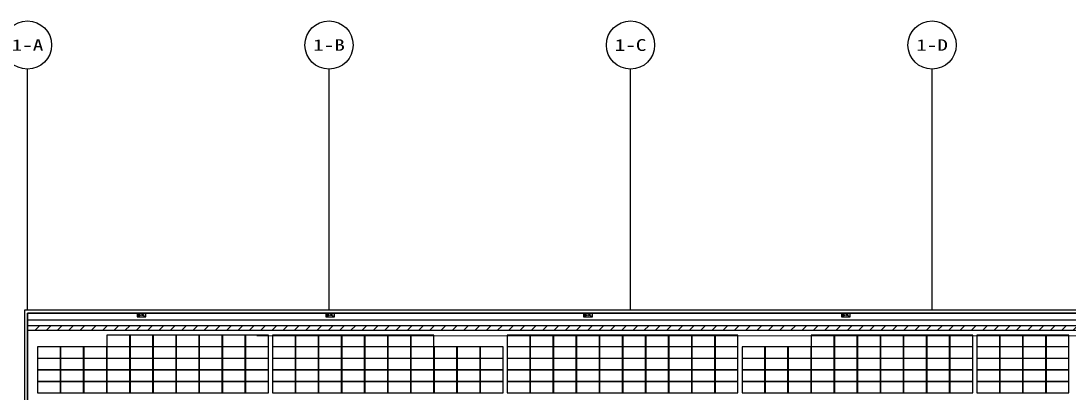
# Model space of a CAD drawing. Header units: metres. Extents: x 1218 to 2690, y 1163 to 1758.
# Drawn here: x 1285 to 1389.2, y 1485.9 to 1522.9 of the extents above; entities that cross this region are included whole.
import ezdxf
from ezdxf.enums import TextEntityAlignment as Align

# ---------------------------------------------------------------- set-up
doc = ezdxf.new("R2010")
doc.units = ezdxf.units.M
for name, color, linetype in [('AXIS', 3, 'Continuous'), ('AXIS_TEXT', 7, 'Continuous'), ('WALL', 9, 'Continuous'), ('单元区域外轮廓', 7, 'ByLayer'), ('屋脊线', 7, 'ByLayer'), ('组串式逆变器225', 2, 'Continuous'), ('组件', 7, 'ByLayer'), ('运维走道板', 1, 'Continuous'), ('逆变器', 7, 'ByLayer')]:
    doc.layers.add(name, color=color, linetype=linetype)
doc.styles.add('COMPLEX', font='COMPLEX')

# ---------------------------------------------------------------- blocks, each defined once
blk = doc.blocks.new('_AXISO')
blk.add_circle((0, 0), 0.5)
at = {"layer": 'AXIS_TEXT', "style": 'COMPLEX', "width": 1.041667}
blk.add_attdef('A', text='', height=0.56, dxfattribs=at).set_placement((-0.25, -0.28), (0.25, -0.28), align=Align.FIT)
blk = doc.blocks.new('DT1')
at = {"layer": 'AXIS', "color": 252, "true_color": 0x939598}
for p, q in [((78160, 2023104), (78160, 2047104)), ((108160, 2023104), (108160, 2047104)), ((138160, 2023104), (138160, 2047104)), ((168160, 2023104), (168160, 2047104))]:
    blk.add_line(p, q, dxfattribs=at)
at = {"layer": 'WALL'}
for p, q in [((1243660, 2023104), (77860, 2023104)), ((77860, 2023104), (77860, 1865104)), ((1243360, 2022804), (78160, 2022804)), ((78160, 2022804), (78160, 1865404))]:
    blk.add_line(p, q, dxfattribs=at)
blk.add_lwpolyline([(198610, 2022104), (78160, 2022104)], dxfattribs=at)
at = {"layer": 'AXIS', "color": 252, "true_color": 0x939598}
ref = blk.add_blockref('_AXISO', (78160, 2049504), dxfattribs=dict(at, xscale=4800, yscale=4800, zscale=4800))
ref.add_attrib('A', '1-A', dxfattribs={"layer": 'AXIS_TEXT', "height": 1126.7}).set_placement((76577, 2048940), (79743, 2048940), align=Align.FIT)
ref = blk.add_blockref('_AXISO', (108160, 2049504), dxfattribs=dict(at, xscale=4800, yscale=4800, zscale=4800))
ref.add_attrib('A', '1-B', dxfattribs={"layer": 'AXIS_TEXT', "height": 1143.9}).set_placement((106580, 2048932), (109740, 2048932), align=Align.FIT)
ref = blk.add_blockref('_AXISO', (138160, 2049504), dxfattribs=dict(at, xscale=4800, yscale=4800, zscale=4800))
ref.add_attrib('A', '1-C', dxfattribs={"layer": 'AXIS_TEXT', "height": 1179.8}).set_placement((136587, 2048914), (139733, 2048914), align=Align.FIT)
ref = blk.add_blockref('_AXISO', (168160, 2049504), dxfattribs=dict(at, xscale=4800, yscale=4800, zscale=4800))
ref.add_attrib('A', '1-D', dxfattribs={"layer": 'AXIS_TEXT', "height": 1143.9}).set_placement((166580, 2048932), (169740, 2048932), align=Align.FIT)
blk = doc.blocks.new('*U582')
at = {"layer": '单元区域外轮廓', "color": 2}
blk.add_polyline3d([(582600, -78700, 12000), (-582600, -78700, 12000), (-582600, 78700, 12000), (582600, 78700, 12000)], close=True, dxfattribs=at)
at = {"flags": 1}
for tag in ['unit_id', 'unit_name', 'parapet_height', 'ground_elevation', 'is_enable_parapet']:
    blk.add_attdef(tag, (0, 0), '', height=2.5, dxfattribs=at)
blk = doc.blocks.new('*U583')
at = {"layer": '屋脊线', "color": 30}
for p, q in [((-582600, 78700, 12000), (-582600, 0, 16000)), ((582600, 78700, 12000), (-582600, 78700, 12000))]:
    blk.add_line(p, q, dxfattribs=at)
at = {"flags": 1}
for tag in ['unit_id', 'unit_name']:
    blk.add_attdef(tag, (0, 0), '', height=2.5, dxfattribs=at)
blk = doc.blocks.new('*U586')
at = {"color": 0}
blk.add_polyline3d([(0, 0, 0), (-228, 0, 0), (-228, -113, 6), (0, -113, 6)], close=True, dxfattribs=at)
at = {"flags": 1}
for tag in ['silicon-material', 'panel-length', 'panel-width', 'panel-height', 'mounting-hole-spacing1', 'mounting-hole-spacing2', 'userid', 'module-material', 'theme', 'name', 'vmpo', 'voco', 'pmax', 'company-name', 'note', 'id', 'impo', 'isco']:
    blk.add_attdef(tag, (0, 0), '', height=2.5, dxfattribs=at)
blk = doc.blocks.new('*U587')
at = {"layer": '组件', "color": 240}
for p in [(-57242, 7651, 1221), (-57012, 7651, 1221), (-56782, 7651, 1221), (-56553, 7651, 1221), (-56323, 7651, 1221), (-56093, 7651, 1221), (-55863, 7651, 1221), (-55595, 7651, 1221), (-55366, 7651, 1221), (-57931, 7535, 1227), (-57702, 7535, 1227), (-57472, 7535, 1227), (-57242, 7535, 1227), (-57012, 7535, 1227), (-56782, 7535, 1227), (-56553, 7535, 1227), (-56323, 7535, 1227), (-56093, 7535, 1227), (-55863, 7535, 1227), (-55595, 7535, 1227), (-57931, 7420, 1233), (-57702, 7420, 1233), (-57472, 7420, 1233), (-57242, 7420, 1233), (-57012, 7420, 1233), (-56782, 7420, 1233), (-56553, 7420, 1233), (-56323, 7420, 1233), (-56093, 7420, 1233), (-55863, 7420, 1233), (-55595, 7420, 1233), (-57931, 7305, 1239), (-57702, 7305, 1239), (-57472, 7305, 1239), (-57242, 7305, 1239), (-57012, 7305, 1239), (-56782, 7305, 1239), (-56553, 7305, 1239), (-56323, 7305, 1239), (-56093, 7305, 1239), (-55863, 7305, 1239), (-55595, 7305, 1239), (-57931, 7190, 1245), (-57702, 7190, 1245), (-57472, 7190, 1245), (-57242, 7190, 1245), (-57012, 7190, 1245), (-56782, 7190, 1245), (-56553, 7190, 1245), (-56323, 7190, 1245), (-56093, 7190, 1245), (-55863, 7190, 1245), (-55595, 7190, 1245)]:
    blk.add_blockref('*U586', p, dxfattribs=at)
at = {"layer": '组件', "color": 60}
for p in [(-55136, 7651, 1221), (-54906, 7651, 1221), (-54676, 7651, 1221), (-54446, 7651, 1221), (-54217, 7651, 1221), (-53259, 7651, 1221), (-53030, 7651, 1221), (-55366, 7535, 1227), (-55136, 7535, 1227), (-54906, 7535, 1227), (-54676, 7535, 1227), (-54446, 7535, 1227), (-54217, 7535, 1227), (-53987, 7535, 1227), (-53757, 7535, 1227), (-53527, 7535, 1227), (-53259, 7535, 1227), (-53030, 7535, 1227), (-55366, 7420, 1233), (-55136, 7420, 1233), (-54906, 7420, 1233), (-54676, 7420, 1233), (-54446, 7420, 1233), (-54217, 7420, 1233), (-53987, 7420, 1233), (-53757, 7420, 1233), (-53527, 7420, 1233), (-53259, 7420, 1233), (-53030, 7420, 1233), (-55366, 7305, 1239), (-55136, 7305, 1239), (-54906, 7305, 1239), (-54676, 7305, 1239), (-54446, 7305, 1239), (-54217, 7305, 1239), (-53987, 7305, 1239), (-53757, 7305, 1239), (-53527, 7305, 1239), (-53259, 7305, 1239), (-53030, 7305, 1239), (-55366, 7190, 1245), (-55136, 7190, 1245), (-54906, 7190, 1245), (-54676, 7190, 1245), (-54446, 7190, 1245), (-54217, 7190, 1245), (-53987, 7190, 1245), (-53757, 7190, 1245), (-53527, 7190, 1245), (-53259, 7190, 1245), (-53030, 7190, 1245)]:
    blk.add_blockref('*U586', p, dxfattribs=at)
at = {"layer": '组件', "color": 110}
for p in [(-52800, 7651, 1221), (-52570, 7651, 1221), (-52340, 7651, 1221), (-52110, 7651, 1221), (-51881, 7651, 1221), (-51651, 7651, 1221), (-51421, 7651, 1221), (-51191, 7651, 1221), (-50234, 7651, 1221), (-52800, 7535, 1227), (-52570, 7535, 1227), (-52340, 7535, 1227), (-52110, 7535, 1227), (-51881, 7535, 1227), (-51651, 7535, 1227), (-51421, 7535, 1227), (-51191, 7535, 1227), (-50923, 7535, 1227), (-50694, 7535, 1227), (-50464, 7535, 1227), (-50234, 7535, 1227), (-52800, 7420, 1233), (-52570, 7420, 1233), (-52340, 7420, 1233), (-52110, 7420, 1233), (-51881, 7420, 1233), (-51651, 7420, 1233), (-51421, 7420, 1233), (-51191, 7420, 1233), (-50923, 7420, 1233), (-50694, 7420, 1233), (-50464, 7420, 1233), (-50234, 7420, 1233), (-52800, 7305, 1239), (-52570, 7305, 1239), (-52340, 7305, 1239), (-52110, 7305, 1239), (-51881, 7305, 1239), (-51651, 7305, 1239), (-51421, 7305, 1239), (-51191, 7305, 1239), (-50923, 7305, 1239), (-50694, 7305, 1239), (-50464, 7305, 1239), (-52800, 7190, 1245), (-52570, 7190, 1245), (-52340, 7190, 1245), (-52110, 7190, 1245), (-51881, 7190, 1245), (-51651, 7190, 1245), (-51421, 7190, 1245), (-51191, 7190, 1245), (-50923, 7190, 1245), (-50694, 7190, 1245), (-50464, 7190, 1245)]:
    blk.add_blockref('*U586', p, dxfattribs=at)
at = {"layer": '组件', "color": 6}
for p in [(-50004, 7651, 1221), (-49774, 7651, 1221), (-49545, 7651, 1221), (-49315, 7651, 1221), (-49085, 7651, 1221), (-48855, 7651, 1221), (-48587, 7651, 1221), (-48358, 7651, 1221), (-48128, 7651, 1221), (-47898, 7651, 1221), (-50004, 7535, 1227), (-49774, 7535, 1227), (-49545, 7535, 1227), (-49315, 7535, 1227), (-49085, 7535, 1227), (-48855, 7535, 1227), (-48587, 7535, 1227), (-48358, 7535, 1227), (-48128, 7535, 1227), (-47898, 7535, 1227), (-50004, 7420, 1233), (-49774, 7420, 1233), (-49545, 7420, 1233), (-49315, 7420, 1233), (-49085, 7420, 1233), (-48855, 7420, 1233), (-48587, 7420, 1233), (-48358, 7420, 1233), (-48128, 7420, 1233), (-47898, 7420, 1233), (-50234, 7305, 1239), (-50004, 7305, 1239), (-49774, 7305, 1239), (-49545, 7305, 1239), (-49315, 7305, 1239), (-49085, 7305, 1239), (-48855, 7305, 1239), (-48587, 7305, 1239), (-48358, 7305, 1239), (-48128, 7305, 1239), (-47898, 7305, 1239), (-50234, 7190, 1245), (-50004, 7190, 1245), (-49774, 7190, 1245), (-49545, 7190, 1245), (-49315, 7190, 1245), (-49085, 7190, 1245), (-48855, 7190, 1245), (-48587, 7190, 1245), (-48358, 7190, 1245), (-48128, 7190, 1245), (-47898, 7190, 1245)]:
    blk.add_blockref('*U586', p, dxfattribs=at)
at = {"flags": 1}
for tag in ['tilt', 'azimuth', 'mode', 'align', 'array-mode', 'panel-x', 'panel-y', 'offset-x', 'offset-y', 'panel-per-row', 'bracket-type', 'bracket-value', 'row-per-array']:
    blk.add_attdef(tag, (0, 0), '', height=2.5, dxfattribs=at)
blk = doc.blocks.new('*U588', base_point=(44, 18))
at = {"color": 0}
for p, q in [((0, 0), (87, 36)), ((57, 18), (82, 18)), ((57, 10), (82, 10))]:
    blk.add_line(p, q, dxfattribs=at)
blk.add_lwpolyline([(0, 0), (87, 0), (87, 36), (0, 36)], close=True, dxfattribs=at)
blk.add_lwpolyline([(5, 27, -0.6815), (16, 30), (26, 24, 0.6815), (37, 27)], format="xyb", dxfattribs=at)
blk = doc.blocks.new('*U590', base_point=(44, 18))
at = {"color": 0}
for p, q in [((0, 0), (87, 36)), ((57, 18), (82, 18)), ((57, 10), (82, 10))]:
    blk.add_line(p, q, dxfattribs=at)
blk.add_lwpolyline([(0, 0), (87, 0), (87, 36), (0, 36)], close=True, dxfattribs=at)
blk.add_lwpolyline([(5, 27, -0.6815), (16, 30), (26, 24, 0.6815), (37, 27)], format="xyb", dxfattribs=at)
blk = doc.blocks.new('*U592', base_point=(44, 18))
at = {"color": 0}
for p, q in [((0, 0), (87, 36)), ((57, 18), (82, 18)), ((57, 10), (82, 10))]:
    blk.add_line(p, q, dxfattribs=at)
blk.add_lwpolyline([(0, 0), (87, 0), (87, 36), (0, 36)], close=True, dxfattribs=at)
blk.add_lwpolyline([(5, 27, -0.6815), (16, 30), (26, 24, 0.6815), (37, 27)], format="xyb", dxfattribs=at)
blk = doc.blocks.new('*U594', base_point=(44, 18))
at = {"color": 0}
for p, q in [((0, 0), (87, 36)), ((57, 18), (82, 18)), ((57, 10), (82, 10))]:
    blk.add_line(p, q, dxfattribs=at)
blk.add_lwpolyline([(0, 0), (87, 0), (87, 36), (0, 36)], close=True, dxfattribs=at)
blk.add_lwpolyline([(5, 27, -0.6815), (16, 30), (26, 24, 0.6815), (37, 27)], format="xyb", dxfattribs=at)

msp = doc.modelspace()

# ---------------------------------------------------------------- hatches: boundary and pattern name
at = {"layer": '运维走道板'}
h = msp.add_hatch(dxfattribs=at)
h.set_pattern_fill('ANSI31', color=1, scale=0.5)
h.set_pattern_definition([(45, (2698.2836, -2325.8045), (-0.561266, 0.561266), [])])
h.paths.add_polyline_path([(1285.66, 1492.63), (1700.17, 1492.63), (1700.17, 1492.13), (1285.66, 1492.13)])

# ---------------------------------------------------------------- linework, layer by layer
at = {"layer": '单元区域外轮廓', "color": 4, "elevation": 12}
msp.add_lwpolyline([(2450.82, 1336.45), (1285.62, 1336.45), (1285.62, 1493.85), (2450.82, 1493.85)], close=True, dxfattribs=at)
at = {"layer": '组串式逆变器225', "elevation": 12.3}
msp.add_lwpolyline([(1308.44, 1491.65), (1397.04, 1491.61), (1397.04, 1494.15)], dxfattribs=at)
at = {"layer": '运维走道板', "elevation": 12.3}
msp.add_lwpolyline([(1285.66, 1492.63), (1700.17, 1492.63), (1700.17, 1492.13), (1285.66, 1492.13), (1285.66, 1492.63)], dxfattribs=at)

# ---------------------------------------------------------------- block references
at = {"xscale": 0.001, "yscale": 0.001, "zscale": 0.001}
msp.add_blockref('DT1', (1207.46, -528.95, 12.3), dxfattribs=at)
at = {"layer": '单元区域外轮廓', "xscale": 0.001, "yscale": 0.001, "zscale": 0.001}
msp.add_blockref('*U582', (1868.22, 1415.15), dxfattribs=at)
at = {"layer": '屋脊线', "xscale": 0.001, "yscale": 0.001, "zscale": 0.001}
msp.add_blockref('*U583', (1868.22, 1415.15), dxfattribs=at)
at = {"layer": '组件', "xscale": 0.01, "yscale": 0.01, "zscale": 0.01}
msp.add_blockref('*U587', (1868.22, 1415.15), dxfattribs=at)
at = {"layer": '逆变器', "xscale": 0.01, "yscale": 0.01, "zscale": 0.01, "rotation": 180}
for name, p in [('*U588', (1296.96, 1493.67, 12.58)), ('*U590', (1315.72, 1493.67, 12.58)), ('*U592', (1341.38, 1493.67, 12.58)), ('*U594', (1367.04, 1493.67, 12.58))]:
    msp.add_blockref(name, p, dxfattribs=at)

doc.saveas('drawing.dxf')
